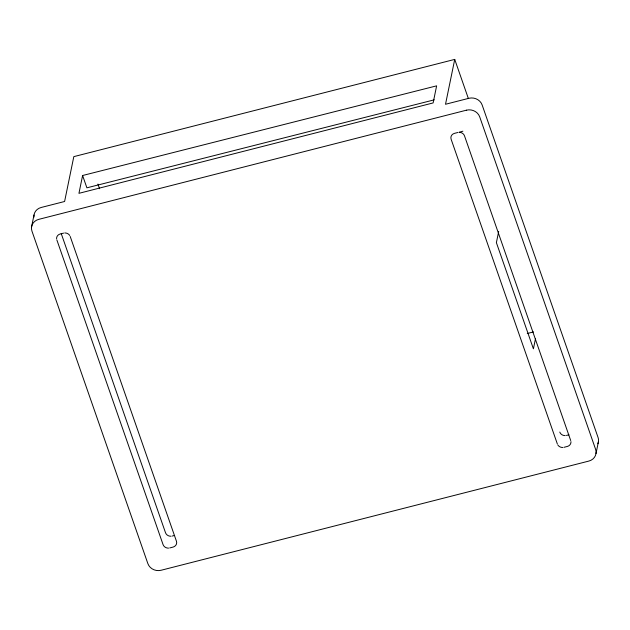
<?xml version="1.0" encoding="UTF-8"?>
<svg xmlns="http://www.w3.org/2000/svg" width="630" height="630" viewBox="0 0 630 630"><rect width="100%" height="100%" fill="white"/><g stroke="black" fill="none" stroke-linecap="round" stroke-linejoin="round"><path stroke-width="0.94" d="M31.563 226.887L34.004 215.003M82.601 175.51L78.939 193.331L433.125 102.926L436.629 85.845L82.601 175.51L86.893 187.819L434.259 99.839M33.941 217.145A10.568 9.537 11.6 0 1 41.21 207.467L64.599 201.498L73.812 156.634L454.726 59.401L445.512 104.265L468.901 98.296A10.568 9.537 11.6 0 1 482.147 104.974L598.035 437.409A10.568 9.537 11.6 0 1 597.854 443.725M498.7 231.383L496.385 242.644L533.405 348.839L535.524 338.523M595.996 453.553L598.437 441.669M462.877 131.205L459.026 132.316A5.284 4.772 11.6 0 1 464.491 135.828L570.717 440.559M63.583 233.132L60.244 233.982A5.284 4.772 11.6 0 0 56.605 238.825M457.868 132.489L454.529 133.339A5.284 4.772 11.6 0 0 451.127 139.238L557.353 443.969M527.263 333.514L533.5 331.923M172.132 536.067L174.636 535.429M566.417 435.424L568.922 434.787M169.69 547.95L173.037 547.1A5.284 4.772 11.6 0 0 176.439 541.202L70.206 236.47M563.976 447.308L567.315 446.457A5.284 4.772 11.6 0 0 570.953 441.622M559.794 432.085L560.275 433.078A5.284 4.772 11.6 0 0 565.26 435.59M454.726 59.401L468.318 98.39M97.926 184.078L99.548 188.709M61.228 233.573L165.509 532.728A5.284 4.772 11.6 0 0 170.974 536.232M56.842 239.88L163.068 544.611A5.284 4.772 11.6 0 0 168.541 548.124M562.818 447.481A5.284 4.772 11.6 0 1 557.833 444.969M64.74 232.966A5.284 4.772 11.6 0 1 69.725 235.47M466.468 110.179L38.769 219.35A10.568 9.537 11.6 0 0 31.965 231.147L147.853 563.582A10.568 9.537 11.6 0 0 161.099 570.26L588.79 461.089A10.568 9.537 11.6 0 0 595.594 449.292L479.706 116.857A10.568 9.537 11.6 0 0 466.468 110.179"/></g></svg>
